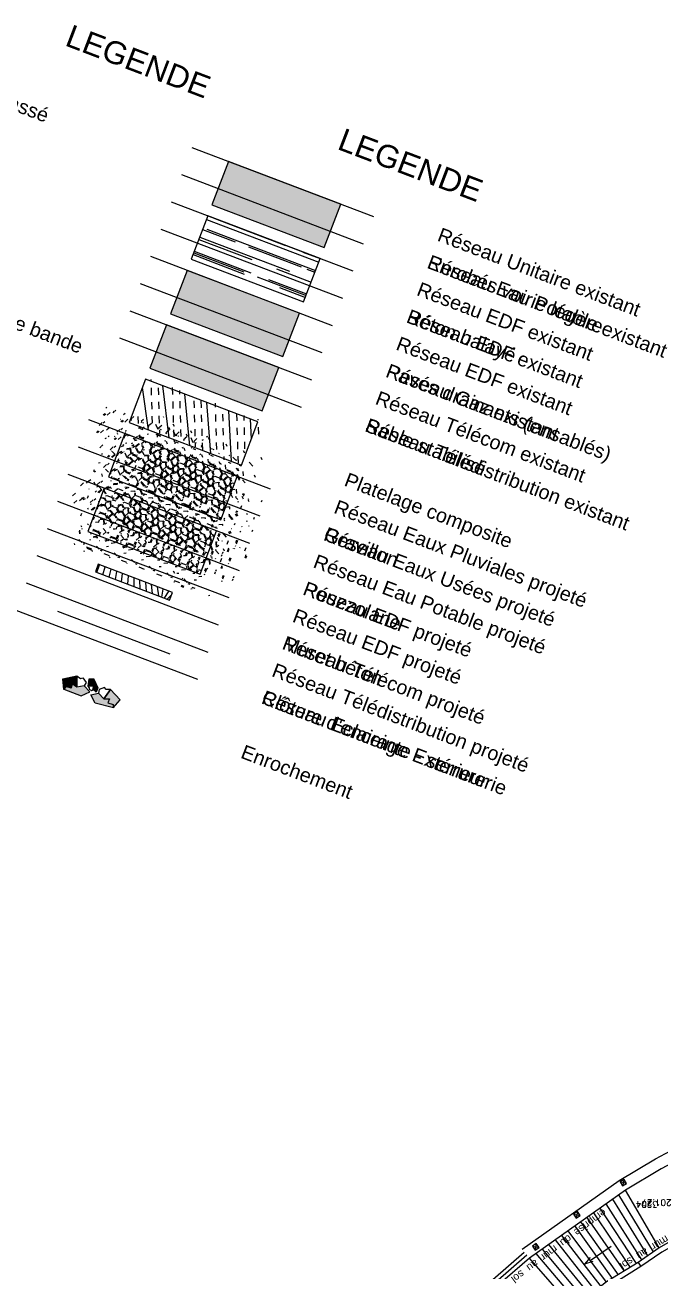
# Model space of a CAD drawing. Extents: x -594 to 29166, y -5797 to 14313.
# Drawn here: x 9280 to 12656, y 7308 to 13929 of the extents above; entities that cross this region are included whole.
import ezdxf
from ezdxf.enums import TextEntityAlignment as Align
from ezdxf.lldxf.tags import DXFTag

# ---------------------------------------------------------------- set-up
doc = ezdxf.new("R2010")
doc.units = 0
doc.linetypes.add('Style de ligne -15', pattern=[2.0832800000000002, 1.25, -0.41656, 0.1388600000000001, -0.2778600000000001])
doc.layers.get('0').update_dxf_attribs({"color": 252})
for name, color, linetype in [('A SITE', 252, 'Continuous'), ('Fond topo - BAT_ANN', 252, 'Continuous'), ('Fond topo - BAT_TXT', 252, 'Continuous'), ('Fond topo - CLO_MUR', 252, 'Continuous'), ('Fond topo - Z_500', 252, 'Continuous'), ('prlm-VRD', 252, 'Continuous'), ('SA - légende prestations', 252, 'Continuous'), ('SA - légende réseaux', 252, 'Continuous')]:
    doc.layers.add(name, color=color, linetype=linetype)
for name, color, linetype, plot in [('Fond topo - N', 252, 'Continuous', False), ('Fond topo - NCACHE', 252, 'Continuous', False), ('Fond topo - ZCACHE', 252, 'Continuous', False)]:
    doc.layers.add(name, color=color, linetype=linetype, plot=plot)
doc.layers.add('Fond topo - P', color=252, linetype='Continuous', lineweight=50)
doc.styles.add('2000_ARIAL', font='arial.ttf', dxfattribs={"height": 0.400000006})
doc.styles.add('Lignes', font='arial.ttf', dxfattribs={"height": 0.35})
doc.styles.add('MENSURA', font='arial.ttf', dxfattribs={"height": 0.5})
doc.styles.add('SIMPLEX', font='simplex_.ttf', dxfattribs={"height": 1.25})
doc.styles.add('TP-C_Autocad_Standard', font='simplex_.ttf', dxfattribs={"height": 1})
tags = doc.linetypes.add('DIVISE2', pattern=[15.874999761581421, 6.349999904632568, -3.174999952316284, 0, -3.174999952316284, 0, -3.174999952316284]).pattern_tags.tags
tags[14:15] = [DXFTag(74, 4), DXFTag(75, 0), DXFTag(340, '0'), DXFTag(46, 0.0), DXFTag(50, 0.0), DXFTag(44, 0.0), DXFTag(45, 0.0)]
tags[12:13] = [DXFTag(74, 4), DXFTag(75, 0), DXFTag(340, '0'), DXFTag(46, 0.0), DXFTag(50, 0.0), DXFTag(44, 0.0), DXFTag(45, 0.0)]
tags[10:11] = [DXFTag(74, 4), DXFTag(75, 0), DXFTag(340, '0'), DXFTag(46, 0.0), DXFTag(50, 0.0), DXFTag(44, 0.0), DXFTag(45, 0.0)]
tags[8:9] = [DXFTag(74, 4), DXFTag(75, 0), DXFTag(340, '0'), DXFTag(46, 0.0), DXFTag(50, 0.0), DXFTag(44, 0.0), DXFTag(45, 0.0)]
tags[6:7] = [DXFTag(74, 4), DXFTag(75, 0), DXFTag(340, '0'), DXFTag(46, 0.0), DXFTag(50, 0.0), DXFTag(44, 0.0), DXFTag(45, 0.0)]
tags[4:5] = [DXFTag(74, 4), DXFTag(75, 0), DXFTag(340, '0'), DXFTag(46, 0.0), DXFTag(50, 0.0), DXFTag(44, 0.0), DXFTag(45, 0.0)]
tags = doc.linetypes.add('Eclairage public', pattern='A,5,-0.25,["ECL",Lignes,S=1,R=0,X=0,Y=-0.18],-1.25', length=6.5).pattern_tags.tags
tags[15:16] = [DXFTag(74, 4), DXFTag(75, 0), DXFTag(340, '0'), DXFTag(46, 0.0), DXFTag(50, 0.0), DXFTag(44, 0.0), DXFTag(45, 0.0)]
tags[4:5] = [DXFTag(74, 4), DXFTag(75, 0), DXFTag(340, '0'), DXFTag(46, 0.0), DXFTag(50, 0.0), DXFTag(44, 0.0), DXFTag(45, 0.0)]
tags = doc.linetypes.add('EP', pattern='A,5,-0.25,["EP",Lignes,S=1,R=0,X=0,Y=-0.18],-1.25', length=6.5).pattern_tags.tags
tags[15:16] = [DXFTag(74, 4), DXFTag(75, 0), DXFTag(340, '0'), DXFTag(46, 0.0), DXFTag(50, 0.0), DXFTag(44, 0.0), DXFTag(45, 0.0)]
tags[4:5] = [DXFTag(74, 4), DXFTag(75, 0), DXFTag(340, '0'), DXFTag(46, 0.0), DXFTag(50, 0.0), DXFTag(44, 0.0), DXFTag(45, 0.0)]
tags = doc.linetypes.add('EU', pattern='A,5,-0.25,["EU",Lignes,S=1,R=0,X=0,Y=-0.18],-1.25', length=6.5).pattern_tags.tags
tags[15:16] = [DXFTag(74, 4), DXFTag(75, 0), DXFTag(340, '0'), DXFTag(46, 0.0), DXFTag(50, 0.0), DXFTag(44, 0.0), DXFTag(45, 0.0)]
tags[4:5] = [DXFTag(74, 4), DXFTag(75, 0), DXFTag(340, '0'), DXFTag(46, 0.0), DXFTag(50, 0.0), DXFTag(44, 0.0), DXFTag(45, 0.0)]
tags = doc.linetypes.add('L16', pattern=[0.37500001490116125, 0.300000011920929, -0.07500000298023224]).pattern_tags.tags
tags[6:7] = [DXFTag(74, 4), DXFTag(75, 0), DXFTag(340, '0'), DXFTag(46, 0.0), DXFTag(50, 0.0), DXFTag(44, 0.0), DXFTag(45, 0.0)]
tags[4:5] = [DXFTag(74, 4), DXFTag(75, 0), DXFTag(340, '0'), DXFTag(46, 0.0), DXFTag(50, 0.0), DXFTag(44, 0.0), DXFTag(45, 0.0)]
tags = doc.linetypes.add('Texte-BT', pattern='A,5,-0.25,["BT",Lignes,S=1,R=0,X=0,Y=-0.18],-1.25', length=6.5).pattern_tags.tags
tags[15:16] = [DXFTag(74, 4), DXFTag(75, 0), DXFTag(340, '0'), DXFTag(46, 0.0), DXFTag(50, 0.0), DXFTag(44, 0.0), DXFTag(45, 0.0)]
tags[4:5] = [DXFTag(74, 4), DXFTag(75, 0), DXFTag(340, '0'), DXFTag(46, 0.0), DXFTag(50, 0.0), DXFTag(44, 0.0), DXFTag(45, 0.0)]
tags = doc.linetypes.add('Texte-GAZ', pattern='A,5,-0.25,["GAZ",Lignes,S=1,R=0,X=0,Y=-0.18],-1.25', length=6.5).pattern_tags.tags
tags[15:16] = [DXFTag(74, 4), DXFTag(75, 0), DXFTag(340, '0'), DXFTag(46, 0.0), DXFTag(50, 0.0), DXFTag(44, 0.0), DXFTag(45, 0.0)]
tags[4:5] = [DXFTag(74, 4), DXFTag(75, 0), DXFTag(340, '0'), DXFTag(46, 0.0), DXFTag(50, 0.0), DXFTag(44, 0.0), DXFTag(45, 0.0)]
tags = doc.linetypes.add('Texte-HT', pattern='A,5,-0.25,["HT",Lignes,S=1,R=0,X=0,Y=-0.18],-1.25', length=6.5).pattern_tags.tags
tags[15:16] = [DXFTag(74, 4), DXFTag(75, 0), DXFTag(340, '0'), DXFTag(46, 0.0), DXFTag(50, 0.0), DXFTag(44, 0.0), DXFTag(45, 0.0)]
tags[4:5] = [DXFTag(74, 4), DXFTag(75, 0), DXFTag(340, '0'), DXFTag(46, 0.0), DXFTag(50, 0.0), DXFTag(44, 0.0), DXFTag(45, 0.0)]
tags = doc.linetypes.add('Texte-MT', pattern='A,5,-0.25,["MT",Lignes,S=1,R=0,X=0,Y=-0.18],-1.25', length=6.5).pattern_tags.tags
tags[15:16] = [DXFTag(74, 4), DXFTag(75, 0), DXFTag(340, '0'), DXFTag(46, 0.0), DXFTag(50, 0.0), DXFTag(44, 0.0), DXFTag(45, 0.0)]
tags[4:5] = [DXFTag(74, 4), DXFTag(75, 0), DXFTag(340, '0'), DXFTag(46, 0.0), DXFTag(50, 0.0), DXFTag(44, 0.0), DXFTag(45, 0.0)]
tags = doc.linetypes.add('Texte-Telecom', pattern='A,5,-0.25,["TEL",Lignes,S=1,R=0,X=0,Y=-0.18],-1.25', length=6.5).pattern_tags.tags
tags[15:16] = [DXFTag(74, 4), DXFTag(75, 0), DXFTag(340, '0'), DXFTag(46, 0.0), DXFTag(50, 0.0), DXFTag(44, 0.0), DXFTag(45, 0.0)]
tags[4:5] = [DXFTag(74, 4), DXFTag(75, 0), DXFTag(340, '0'), DXFTag(46, 0.0), DXFTag(50, 0.0), DXFTag(44, 0.0), DXFTag(45, 0.0)]
tags = doc.linetypes.add('UNITAIRE', pattern='A,0.25,-0.2000000029802322,0,-0.2000000029802322,0.25,-0.300000011920929,["UNI",TP-C_Autocad_Standard,S=0.1500000059604645,R=0,X=-0.1,Y=-0.05],-0.449999988079071', length=1.650000095367432).pattern_tags.tags
tags[23:24] = [DXFTag(74, 4), DXFTag(75, 0), DXFTag(340, '0'), DXFTag(46, 0.0), DXFTag(50, 0.0), DXFTag(44, 0.0), DXFTag(45, 0.0)]
tags[12:13] = [DXFTag(74, 4), DXFTag(75, 0), DXFTag(340, '0'), DXFTag(46, 0.0), DXFTag(50, 0.0), DXFTag(44, 0.0), DXFTag(45, 0.0)]
tags[10:11] = [DXFTag(74, 4), DXFTag(75, 0), DXFTag(340, '0'), DXFTag(46, 0.0), DXFTag(50, 0.0), DXFTag(44, 0.0), DXFTag(45, 0.0)]
tags[8:9] = [DXFTag(74, 4), DXFTag(75, 0), DXFTag(340, '0'), DXFTag(46, 0.0), DXFTag(50, 0.0), DXFTag(44, 0.0), DXFTag(45, 0.0)]
tags[6:7] = [DXFTag(74, 4), DXFTag(75, 0), DXFTag(340, '0'), DXFTag(46, 0.0), DXFTag(50, 0.0), DXFTag(44, 0.0), DXFTag(45, 0.0)]
tags[4:5] = [DXFTag(74, 4), DXFTag(75, 0), DXFTag(340, '0'), DXFTag(46, 0.0), DXFTag(50, 0.0), DXFTag(44, 0.0), DXFTag(45, 0.0)]
pattern_1 = [(339.1715360744705, (1440286549.293254, -845790662.1958134), (129.0220477621816, 57.90778178494955), [5, -5, 10, -80]), (339.1715360744705, (1440286513.685144, -845790643.2997148), (129.0220477621816, 57.90778178494955), [25, -75]), (339.1715360744705, (1440286510.789755, -845790636.8486123), (129.0220477621816, 57.90778178494955), [25, -75]), (339.1715360744705, (1440286561.73825, -845790629.4830933), (129.0220477621816, 57.90778178494955), [5, -95]), (339.1715360744705, (1440286518.561507, -845790602.3580357), (129.0220477621816, 57.90778178494955), [15, -85]), (339.1715360744705, (1440286520.339363, -845790597.6847897), (129.0220477621816, 57.90778178494955), [15, -85]), (339.1715360744705, (1440286578.196168, -845790614.3458241), (129.0220477621816, 57.90778178494955), [30, -70]), (339.1715360744705, (1440286575.300779, -845790607.8947213), (129.0220477621816, 57.90778178494955), [30, -70]), (339.1715360744705, (1440286555.490263, -845790589.6589468), (129.0220477621816, 57.90778178494955), [10, -90]), (339.1715360744705, (1440286561.941366, -845790586.7635578), (129.0220477621816, 57.90778178494955), [5, -95]), (339.1715360744705, (1440286523.437867, -845790561.4163561), (129.0220477621816, 57.90778178494955), [5, -5, 5, -85]), (69.17153607447052, (1440286516.326441, -845790580.1093392), (-57.90778178494954, 129.0220477621816), [15, -85]), (69.17153607447052, (1440286508.554691, -845790614.5999157), (-57.90778178494954, 129.0220477621816), [5, -10, 5, -10, 20, -50]), (69.17153607447052, (1440286539.235461, -845790562.0766809), (-57.90778178494954, 129.0220477621816), [5, -95]), (69.17153607447052, (1440286537.254489, -845790609.4694622), (-57.90778178494954, 129.0220477621816), [5, -95]), (69.17153607447052, (1440286550.817018, -845790587.8810899), (-57.90778178494954, 129.0220477621816), [5, -95]), (69.17153607447052, (1440286540.607087, -845790642.8425066), (-57.90778178494954, 129.0220477621816), [10, -90]), (69.17153607447052, (1440286543.502475, -845790649.2936088), (-57.90778178494954, 129.0220477621816), [15, -85]), (69.17153607447052, (1440286569.510001, -845790594.9925165), (-57.90778178494954, 129.0220477621816), [10, -5, 10, -75]), (69.17153607447052, (1440286563.516107, -845790624.8098476), (-57.90778178494954, 129.0220477621816), [20, -80]), (69.17153607447052, (1440286568.189353, -845790626.5877044), (-57.90778178494954, 129.0220477621816), [10, -90]), (69.17153607447052, (1440286565.090847, -845790662.8561381), (-57.90778178494954, 129.0220477621816), [20, -80]), (69.17153607447052, (1440286569.764093, -845790664.6339947), (-57.90778178494954, 129.0220477621816), [15, -85]), (24.17153607447053, (1440286534.155984, -845790645.7378957), (35.5571329792354, 93.46491474890783), [7.071066999999999, -134.35028923]), (24.17153607447053, (1440286557.065005, -845790627.7052369), (35.5571329792354, 93.46491474890783), [7.071066999999999, -134.35028923]), (24.17153607447053, (1440286571.745066, -845790617.2412131), (35.5571329792354, 93.46491474890783), [7.071066999999999, -134.35028923]), (24.17153607447053, (1440286509.875338, -845790583.0047281), (35.5571329792354, 93.46491474890783), [7.071066999999999, -134.35028923]), (24.17153607447053, (1440286526.333256, -845790567.8674583), (35.5571329792354, 93.46491474890783), [7.071066999999999, -134.35028923]), (24.17153607447053, (1440286548.836045, -845790635.2738718), (35.5571329792354, 93.46491474890783), [14.1421, -127.2792562]), (24.17153607447053, (1440286581.294673, -845790578.0773904), (35.5571329792354, 93.46491474890783), [14.1421, -127.2792562]), (114.1715360744705, (1440286542.842151, -845790665.0912027), (-93.46491474890783, 35.5571329792354), [14.1421, -127.2792562]), (114.1715360744705, (1440286549.293254, -845790662.1958134), (-93.46491474890783, 35.5571329792354), [14.1421, -127.2792562]), (114.1715360744705, (1440286572.202274, -845790644.1631548), (-93.46491474890783, 35.5571329792354), [14.1421, -127.2792562]), (114.1715360744705, (1440286570.627533, -845790606.1168647), (-93.46491474890783, 35.5571329792354), [14.1421, -127.2792562]), (114.1715360744705, (1440286575.300779, -845790607.8947213), (-93.46491474890783, 35.5571329792354), [14.1421, -127.2792562]), (114.1715360744705, (1440286545.940656, -845790628.822769), (-93.46491474890783, 35.5571329792354), [21.2132, -120.2081562]), (114.1715360744705, (1440286576.87552, -845790645.9410114), (-93.46491474890783, 35.5571329792354), [21.2132, -120.2081562]), (114.1715360744705, (1440286544.1628, -845790633.496015), (-93.46491474890783, 35.5571329792354), [28.28427, -113.1370862]), (114.1715360744705, (1440286523.437867, -845790561.4163561), (-93.46491474890783, 35.5571329792354), [28.28427, -113.1370862]), (114.1715360744705, (1440286521.660011, -845790566.089602), (-93.46491474890783, 35.5571329792354), [28.28427, -113.1370862]), (114.1715360744705, (1440286506.776834, -845790619.2731615), (-93.46491474890783, 35.5571329792354), [7.071067, -134.35028923]), (114.1715360744705, (1440286515.666117, -845790595.9069328), (-93.46491474890783, 35.5571329792354), [7.071067, -134.35028923]), (5.736587274470518, (1440286553.9665, -845790663.9736702), (93.46491469329806, -35.55713301097249), [11.180339, -212.426458]), (5.736587274470518, (1440286545.940656, -845790628.822769), (93.46491469329806, -35.55713301097249), [11.180339, -212.426458]), (5.736587274470518, (1440286575.097663, -845790650.6142573), (93.46491469329806, -35.55713301097249), [22.36068, -201.2461177]), (5.736587274470518, (1440286576.87552, -845790645.9410114), (93.46491469329806, -35.55713301097249), [22.36068, -201.2461177]), (42.60648489447053, (1440286566.614612, -845790588.541414), (35.55713289184205, 93.46491488216407), [11.18, -111.8, 22.35999999999999, -78.26679773999999]), (42.60648489447053, (1440286505.659301, -845790608.1488137), (35.55713289184205, 93.46491488216407), [11.180339, -212.4264579999999]), (42.60648489447053, (1440286505.456186, -845790650.8683497), (35.55713289184205, 93.46491488216407), [11.180339, -212.4264579999999]), (42.60648489447053, (1440286510.332547, -845790609.9266704), (35.55713289184205, 93.46491488216407), [11.180339, -212.4264579999999]), (42.60648489447053, (1440286573.065715, -845790585.6460251), (35.55713289184205, 93.46491488216407), [11.180339, -212.4264579999999]), (42.60648489447053, (1440286566.614612, -845790588.541414), (35.55713289184205, 93.46491488216407), [11.180339, -212.4264579999999]), (42.60648489447053, (1440286539.032346, -845790604.7962162), (35.55713289184205, 93.46491488216407), [22.36068, -201.2461176999999]), (42.60648489447053, (1440286534.3591, -845790603.0183597), (35.55713289184205, 93.46491488216407), [22.36068, -201.2461176999999]), (95.73658727447041, (1440286520.339363, -845790597.6847897), (35.55713301097249, 93.46491469329806), [11.180339, -212.426458]), (95.73658727447041, (1440286509.011899, -845790641.5218582), (35.55713301097249, 93.46491469329806), [22.36068, -201.2461177]), (95.73658727447041, (1440286510.789755, -845790636.8486123), (35.55713301097249, 93.46491469329806), [22.36068, -201.2461177]), (132.6064848944705, (1440286552.594875, -845790583.2078444), (-93.46491488216405, 35.55713289184207), [22.36068, -201.2461177]), (132.6064848944705, (1440286561.941366, -845790586.7635578), (-93.46491488216405, 35.55713289184207), [33.54101959999999, -190.0657781])]

# ---------------------------------------------------------------- blocks, each defined once
blk = doc.blocks.new('A 90.ESC01')
at = {"ltscale": 2}
for p, q in [((1.338104, 0), (0, 0)), ((1.257547, 0.126415), (1.7, 0)), ((1.257547, -0.126415), (1.7, 0))]:
    blk.add_line(p, q, dxfattribs=at)
blk = doc.blocks.new('A 90.PTOPO')
at = {"layer": 'Fond topo - NCACHE', "style": 'SIMPLEX'}
blk.add_attdef('MAT', text='', height=0.34, dxfattribs=at).set_placement((0.09999999986030161, -0.09999999962747097), align=Align.TOP_LEFT)
at = {"layer": 'Fond topo - ZCACHE', "style": 'SIMPLEX'}
blk.add_attdef('ALT', (0.09999999986030161, 0.09999999962747097), '', height=0.34, dxfattribs=at)
blk = doc.blocks.new('A$C380262B1')
at = {"layer": 'SA - légende prestations'}
for points in [[(2179.760374082252, 9709.499236382544), (2776.680983183905, 9482.410969771445), (2864.297715947032, 9712.718921341002), (2267.377106845379, 9939.807187952101)], [(1959.701148653403, 9131.055053137243), (2556.621757755056, 8903.966786526144), (2644.238490518183, 9134.274738002568), (2047.317881416529, 9361.363004520535)], [(1849.671535985544, 8841.832961514592), (2446.592145087197, 8614.744694996625), (2534.208877803758, 8845.05264647305), (1937.288268702105, 9072.14091308415)], [(1430.923119513318, 7140.68031348288), (1403.020079666749, 7150.553182698785), (1392.208075849339, 7134.864390827714), (1387.078836373985, 7190.939973667263), (1461.651384457946, 7206.42919819802), (1460.736476257443, 7146.092681586741), (1436.567864380777, 7163.906155992298)], [(1460.736476257443, 7146.092681586741), (1436.567864380777, 7163.906155992298), (1430.923119513318, 7140.68031348288), (1403.020079666749, 7150.553182698785), (1392.125117778778, 7135.771332494914), (1484.839489636943, 7100.001130718737), (1529.895316390321, 7122.719292063265), (1501.006827550009, 7153.453841805457)], [(1551.411436218768, 7169.044919405132), (1545.50761221908, 7182.453863695263), (1552.85267168656, 7188.370230421423), (1524.983196007088, 7188.831435050814), (1520.091122528538, 7151.448912732302), (1549.840692011639, 7154.128567222505), (1540.155121823773, 7165.400899387895)], [(1549.840692011639, 7154.128567222505), (1540.155121823773, 7165.400899387895), (1551.411436218768, 7169.044919405132), (1545.50761221908, 7182.453863695263), (1552.401923341677, 7188.37768966332), (1573.482484556735, 7143.932836130261), (1563.932098867372, 7120.853436551987), (1547.694127866998, 7133.97846315056)], [(1605.731496727094, 7085.025452636181), (1635.752815520391, 7085.428063385188), (1626.813082909212, 7063.260878250002), (1655.244884639978, 7055.033738166093), (1655.491126468405, 7036.672293394803), (1559.292660420761, 7061.598528269677), (1535.90101362206, 7106.308406777679), (1577.284935256466, 7114.464899152516)], [(1626.813082909212, 7063.260878250002), (1655.244884639978, 7055.033738166093), (1654.895436437801, 7035.98339697346), (1691.726555209607, 7078.577396273612), (1640.131394518539, 7134.603465069084), (1605.731496727094, 7085.025452636181), (1635.752815520391, 7085.428063385188)]]:
    blk.add_hatch(color=250, dxfattribs=at).paths.add_polyline_path(points)
h = blk.add_hatch(dxfattribs=at)
h.set_pattern_fill('BETON_BALAYE', color=256, scale=100, angle=-20.82846392552948, style=0, pattern_type=2)
h.set_pattern_definition([(339.1715360744705, (-355966725.0913794, -417896002.4038396), (241.1799454904603, 15.23922219861032), [1500, -200, 500, -100]), (339.1715360744705, (-355966583.0044762, -417896002.9623691), (-46.17392789870626, 159.8654696374582), [300, -33, 600, -75]), (339.1715360744705, (-355966648.135359, -417895940.7372285), (509.8408359249137, -122.2755986425143), [800, -140, 400, -100])])
h.paths.add_polyline_path([(2069.730761321262, 9420.277144573629), (2666.651370422915, 9193.188878055662), (2754.268103232607, 9423.49682962522), (2157.347494130954, 9650.585096143186)])
h = blk.add_hatch(dxfattribs=at)
h.set_pattern_fill('PASSERELLE', color=256, scale=300, angle=-88.32846392552948, style=0, pattern_type=2)
h.set_pattern_definition([(271.6715360744705, (-355966725.0913794, -417896002.4038396), (112.4521283973989, 3.281587861831254), []), (271.6715360744705, (-355966687.6073366, -417896001.309977), (112.4521283973989, 3.281587861831254), [37.50000000000001, -37.50000000000001]), (271.6715360744705, (-355966650.1232938, -417896000.2161144), (112.4521283973989, 3.281587861831254), [37.50000000000001, -37.50000000000001])])
h.paths.add_polyline_path([(1739.64192327112, 8552.610869891942), (2336.562532372773, 8325.522603373975), (2424.179265135899, 8555.830554943532), (1827.258656034246, 8782.918821461499)])
h = blk.add_hatch(dxfattribs=at)
h.set_pattern_fill('GRANULATS3', color=256, scale=100, angle=-20.82846392552948, style=0, pattern_type=2)
h.set_pattern_definition(pattern_1)
h.paths.add_polyline_path([(1629.612310556695, 8263.388778455555), (2226.532919658348, 8036.300511844455), (2314.149652468041, 8266.608463320881), (1717.229043366387, 8493.696729838848)])
h = blk.add_hatch(dxfattribs=at)
h.set_pattern_fill('GRANULATS3', color=256, scale=100, angle=-20.82846392552948, style=0, pattern_type=2)
h.set_pattern_definition(pattern_1)
h.paths.add_polyline_path([(1519.582697888836, 7974.166686832904), (2116.503306990489, 7747.078420221805), (2204.12003970705, 7977.38637169823), (1607.199430605397, 8204.474638216197)])
h = blk.add_hatch(dxfattribs=at)
h.set_pattern_fill('_USER', color=256, scale=25, angle=-153.5985292331466, style=0, pattern_type=0)
h.set_pattern_definition([(206.4014707668533, (-355966725.0913794, -417896002.4038396), (11.11645429280522, -22.39250865704806), [])])
h.paths.add_polyline_path([(1560.76141227968, 7759.240087307989), (1898.733607726172, 7630.664328951388), (1954.794685496017, 7609.336847905069), (1969.513602554798, 7648.963811993598), (1575.671093212441, 7799.420848768204)])
at = {"layer": 'Fond topo - BAT_ANN', "ltscale": 2, "flags": 128}
for points in [[(4526.05143119581, 4146.946949418634), (4342.855986906216, 4450.015787221491)], [(4556.784951733425, 4168.18716339767), (4376.843392569572, 4474.072924628854)], [(4240.893770148978, 4377.844375092536), (4433.64699636586, 4083.814917039126)], [(4464.646744541824, 4104.509615153074), (4274.881175812334, 4401.901512499899)], [(4308.86858147569, 4425.958650000393), (4495.338606322184, 4125.72103831917)], [(4138.931553298607, 4305.672962963581), (4338.693491462618, 4024.597925785929)], [(4172.918958915398, 4329.730100277811), (4370.359755726531, 4044.346337392926)], [(4206.906364439055, 4353.787237592041), (4402.010849444196, 4064.085287973285)], [(4070.956742111593, 4257.558688335121), (4275.442382832989, 3984.894642792642)], [(4109.56018329598, 4280.960701685399), (4307.006116909906, 4004.836349282414)], [(3968.994525214657, 4185.387276113033), (4187.127045774832, 3916.129048075527)], [(4002.981930784881, 4209.444413427263), (4216.564549645409, 3939.052169024944)], [(4036.969336448237, 4233.501550927758), (4246.002053515986, 3961.975289788097)], [(4098.747674236074, 3847.307621501386), (3866.990749305114, 4113.186447322369)], [(3901.019713981077, 4137.273001112044), (4128.252038126811, 3870.282806456089)], [(3935.007119551301, 4161.330138612539), (4157.689541997388, 3893.205927312374)]]:
    blk.add_lwpolyline(points, dxfattribs=at)
at = {"layer": 'Fond topo - CLO_MUR', "ltscale": 2, "flags": 128}
for points in [[(11946.63422587328, 7061.579361185431), (11946.68468819, 7058.146476186811), (11958.40659285896, 7016.703787911682), (11595.09133487009, 6903.213489800691), (11119.63964817114, 6748.396131955086), (10691.56444715336, 6616.619698330759), (10021.10785124823, 6403.898425213992), (9618.969832686707, 6277.377098705619), (8328.99903175421, 5863.35803316906), (7830.090687749907, 5704.936772026121), (7195.798829058185, 5500.561899784951), (6760.825190041214, 5361.899873428046), (6003.153103170916, 5117.67301140353), (5798.926352476701, 5045.339962281286), (5763.726715324447, 5043.867090716957), (5344.751029880717, 4911.186677962542), (5135.522418888286, 4837.955181114376), (4748.130107484758, 4683.849306218326), (4567.097202828154, 4588.07363556698), (4376.843392662704, 4474.072924535722), (3866.990749305114, 4113.186447322369)], [(4383.615845488384, 4509.976928960532), (4349.32115948759, 4518.571956921369)], [(4370.76601642184, 4531.421786081046), (4362.170988461003, 4497.127100080252)], [(5120.272560650483, 4434.868682175875), (4974.083882989362, 4374.383511021733), (4753.161119995639, 4247.933014761657), (4571.121445344761, 4145.27461733669), (4459.287155792117, 4067.984928656369), (4292.569068493322, 3964.012531656772), (4134.276541881263, 3840.166414435953), (4115.132713271305, 3825.846012122929), (3981.502366019413, 3721.733794733882)], [(4101.407491182908, 4346.040947921574), (4136.258800840005, 4340.092316735536)], [(4121.807461604476, 4360.492287017405), (4115.858830371872, 4325.64097745344)], [(3883.140764432028, 4176.240108720958), (3917.992073995993, 4170.291477255523)], [(3903.540734807029, 4190.691447816789), (3897.592103481293, 4155.840138159692)], [(3866.990749305114, 4113.186447322369), (3699.855436664075, 3968.229941464961), (3458.100501773879, 3734.857796691358), (3143.170524900779, 3449.988838098943), (2740.061723440886, 3158.737016003579), (2391.053774440661, 2977.955618128181), (1948.536601709202, 2800.777389481664), (1571.393799362704, 2706.117342505604), (1188.824325194582, 2632.748567312956), (886.208677245304, 2609.188013337553), (457.1977743878961, 2604.606162756681), (104.9965850077569, 2600.803714804351)], [(3839.507819805294, 4143.611578084528), (3672.166371857747, 3998.487342894077), (3430.103490641341, 3764.817929640412), (3117.335284454748, 3481.904394179583), (2718.509713700041, 3193.74726684764), (2373.964801663533, 3015.277661941946), (1935.868617938831, 2839.86954074353), (1562.535089114681, 2746.165593154728), (1183.3549129311, 2673.446813970804), (884.3964747618884, 2650.170997064561), (765.2916068676859, 2648.898953478783)], [(4444.459800748155, 4090.558235906065), (4459.287155792117, 4067.984928656369)]]:
    blk.add_lwpolyline(points, dxfattribs=at)
blk.add_lwpolyline([(11343.29228000715, 6113.533906918018), (11255.84951904602, 6400.407557189464, 0.4408759077093375), (11209.58770718426, 6422.43868401274), (10863.88522386551, 6312.200517579912), (10121.76772756502, 6074.19121172279), (9079.686832241714, 5740.619827248155), (8579.803016455844, 5581.796329468488), (7940.663035074249, 5377.342447079717), (6874.063527910039, 5036.190587654709), (6307.745935814455, 4854.44377809763), (5603.550239698961, 4629.962216969579), (5448.698277072981, 4574.623246304691), (5238.333492539823, 4512.935848534107), (4962.167990067974, 4398.673116508871), (4739.823423745111, 4271.408816799521), (4556.784951733425, 4168.18716339767), (4444.459800748155, 4090.558235906065), (4277.062816964462, 3986.162450537086), (4117.869460908696, 3861.611535400152), (4098.747674236074, 3847.307621501386), (3964.908347278833, 3743.032586574554)], format="xyb", dxfattribs=at)
at = {"layer": 'Fond topo - CLO_MUR', "linetype": 'L16', "ltscale": 2, "flags": 128}
for points in [[(3827.946748491377, 4159.9315546453), (4344.018271425739, 4525.516625121236), (4537.136222748086, 4641.233538836241), (4722.518783295527, 4739.310400187969), (5114.163439022377, 4895.107870921493), (5325.462823873386, 4969.064153358339), (5750.517623918131, 5103.669688198715)], [(3853.559070406482, 4128.673215955496), (3686.010904237628, 3983.358642272651), (3665.313507663086, 3963.378922455013)]]:
    blk.add_lwpolyline(points, dxfattribs=at)
at = {"layer": 'Fond topo - CLO_MUR', "ltscale": 2, "flags": 128}
for points in [[(4362.170988461003, 4497.127100080252), (4383.615845488384, 4509.976928960532), (4370.76601642184, 4531.421786081046), (4349.32115948759, 4518.571956921369)], [(4115.858830371872, 4325.64097745344), (4136.258800840005, 4340.092316735536), (4121.807461604476, 4360.492287017405), (4101.407491182908, 4346.040947921574)], [(3897.592103481293, 4155.840138159692), (3917.992073995993, 4170.291477255523), (3903.540734807029, 4190.691447816789), (3883.140764432028, 4176.240108720958)]]:
    blk.add_lwpolyline(points, close=True, dxfattribs=at)
at = {"layer": 'SA - légende prestations', "elevation": 1e-07, "flags": 128}
for points in [[(2179.760374082252, 9709.499236382544), (2776.680983183905, 9482.410969771445), (2864.297715947032, 9712.718921341002), (2267.377106845379, 9939.807187952101)], [(2069.730761321262, 9420.277144573629), (2666.651370422915, 9193.188878055662), (2754.268103232607, 9423.49682962522), (2157.347494130954, 9650.585096143186)], [(1959.701148653403, 9131.055053137243), (2556.621757755056, 8903.966786526144), (2644.238490518183, 9134.274738002568), (2047.317881416529, 9361.363004520535)], [(1849.671535985544, 8841.832961514592), (2446.592145087197, 8614.744694996625), (2534.208877803758, 8845.05264647305), (1937.288268702105, 9072.14091308415)], [(1739.64192327112, 8552.610869891942), (2336.562532372773, 8325.522603373975), (2424.179265135899, 8555.830554943532), (1827.258656034246, 8782.918821461499)], [(1629.612310556695, 8263.388778455555), (2226.532919658348, 8036.300511844455), (2314.149652468041, 8266.608463320881), (1717.229043366387, 8493.696729838848)], [(1519.582697888836, 7974.166686832904), (2116.503306990489, 7747.078420221805), (2204.12003970705, 7977.38637169823), (1607.199430605397, 8204.474638216197)]]:
    blk.add_lwpolyline(points, close=True, dxfattribs=at)
at = {"layer": 'SA - légende prestations', "ltscale": 2, "elevation": 1e-07, "flags": 128}
blk.add_lwpolyline([(1560.76141227968, 7759.240087307989), (1898.733607726172, 7630.664328951388), (1954.794685496017, 7609.336847905069), (1969.513602554798, 7648.963811993598), (1575.671093212441, 7799.420848768204)], close=True, dxfattribs=at)
at = {"layer": 'SA - légende prestations', "linetype": 'DIVISE2', "ltscale": 0.1000000014901161, "elevation": 1e-07, "flags": 128}
blk.add_lwpolyline([(1358.050755923614, 7550.503443460911), (1954.971365025267, 7323.415176849811)], dxfattribs=at)
at = {"layer": 'SA - légende prestations', "ltscale": 0.5, "elevation": 1e-07, "flags": 128}
for points in [[(1430.923119513318, 7140.68031348288), (1403.020079666749, 7150.553182698785), (1392.208075849339, 7134.864390827714), (1387.078836373985, 7190.939973667263), (1461.651384457946, 7206.42919819802), (1460.736476257443, 7146.092681586741), (1436.567864380777, 7163.906155992298)], [(1460.736476257443, 7146.092681586741), (1436.567864380777, 7163.906155992298), (1430.923119513318, 7140.68031348288), (1403.020079666749, 7150.553182698785), (1392.125117778778, 7135.771332494914), (1484.839489636943, 7100.001130718737), (1529.895316390321, 7122.719292063265), (1501.006827550009, 7153.453841805457)], [(1501.006827550009, 7153.453841805457), (1460.736476257443, 7146.092681586741), (1461.651384457946, 7206.42919819802), (1480.467251501977, 7192.560964263975), (1493.767184531316, 7195.832018740474), (1510.449009900913, 7171.18920655921)], [(1605.731496727094, 7085.025452636181), (1635.752815520391, 7085.428063385188), (1626.813082909212, 7063.260878250002), (1655.244884639978, 7055.033738166093), (1655.491126468405, 7036.672293394803), (1559.292660420761, 7061.598528269677), (1535.90101362206, 7106.308406777679), (1577.284935256466, 7114.464899152516)], [(1577.284935256466, 7114.464899152516), (1605.731496727094, 7085.025452636181), (1640.131394518539, 7134.603465069084), (1616.759049380198, 7134.290022682398), (1607.853328855708, 7144.695605710148), (1579.939902294427, 7134.380950964986)], [(1626.813082909212, 7063.260878250002), (1655.244884639978, 7055.033738166093), (1654.895436437801, 7035.98339697346), (1691.726555209607, 7078.577396273612), (1640.131394518539, 7134.603465069084), (1605.731496727094, 7085.025452636181), (1635.752815520391, 7085.428063385188)]]:
    blk.add_lwpolyline(points, close=True, dxfattribs=at)
at = {"layer": 'SA - légende prestations', "ltscale": 0.2475000023841858, "elevation": 1e-07, "flags": 128}
for points in [[(1551.411436218768, 7169.044919405132), (1545.50761221908, 7182.453863695263), (1552.85267168656, 7188.370230421423), (1524.983196007088, 7188.831435050814), (1520.091122528538, 7151.448912732302), (1549.840692011639, 7154.128567222505), (1540.155121823773, 7165.400899387895)], [(1547.694127866998, 7133.97846315056), (1549.840692011639, 7154.128567222505), (1520.091122528538, 7151.448912732302), (1527.631580503657, 7142.673120927065), (1526.508044917136, 7135.987208783626), (1539.288254547864, 7128.662695549428)], [(1549.840692011639, 7154.128567222505), (1540.155121823773, 7165.400899387895), (1551.411436218768, 7169.044919405132), (1545.50761221908, 7182.453863695263), (1552.401923341677, 7188.37768966332), (1573.482484556735, 7143.932836130261), (1563.932098867372, 7120.853436551987), (1547.694127866998, 7133.97846315056)]]:
    blk.add_lwpolyline(points, close=True, dxfattribs=at)
at = {"layer": 'SA - légende réseaux', "linetype": 'UNITAIRE', "ltscale": 3.5, "elevation": 1e-07, "flags": 128}
blk.add_lwpolyline([(2073.284958070144, 10014.5409911871), (3038.710911106318, 9647.26115046069)], dxfattribs=at)
at = {"layer": 'SA - légende réseaux', "ltscale": 1.5, "elevation": 1e-07, "flags": 128}
for points in [[(2018.270151643082, 9869.929945282638), (2983.696104772389, 9502.650104742497)], [(1688.181313686073, 9002.263671159744), (2653.607266815379, 8634.983830340207)], [(1413.10728196986, 8279.208442568779), (2378.533235238865, 7911.928601935505)], [(1193.048056634143, 7700.764258764683), (2158.474009716883, 7333.48441813141)]]:
    blk.add_lwpolyline(points, dxfattribs=at)
at = {"layer": 'SA - légende réseaux', "linetype": 'Texte-HT', "ltscale": 1.5, "elevation": 1e-07, "flags": 128}
for points in [[(1963.255345402285, 9725.31889937818), (2928.681298485026, 9358.039058931172)], [(1358.092475496233, 8134.597396198659), (2323.518428532407, 7767.317555472254)]]:
    blk.add_lwpolyline(points, dxfattribs=at)
at = {"layer": 'SA - légende réseaux', "linetype": 'Texte-BT', "ltscale": 1.5, "elevation": 1e-07, "flags": 128}
for points in [[(1908.240539068356, 9580.707853659987), (2873.66649210453, 9213.428013026714)], [(1303.077669208869, 7989.986350387334), (2268.503622338176, 7622.706509754061)]]:
    blk.add_lwpolyline(points, dxfattribs=at)
at = {"layer": 'SA - légende réseaux', "linetype": 'Texte-MT', "ltscale": 1.5, "elevation": 1e-07, "flags": 128}
blk.add_lwpolyline([(1853.225732687861, 9436.096807848662), (2818.651685770601, 9068.816967308521)], dxfattribs=at)
at = {"layer": 'SA - légende réseaux', "linetype": 'Texte-GAZ', "ltscale": 1.5, "elevation": 1e-07, "flags": 128}
blk.add_lwpolyline([(1798.210926260799, 9291.485762223601), (2763.636879390106, 8924.205921497196)], dxfattribs=at)
at = {"layer": 'SA - légende réseaux', "linetype": 'Texte-Telecom', "ltscale": 1.5, "elevation": 1e-07, "flags": 128}
for points in [[(1743.196119880304, 9146.874716319144), (2708.622073056176, 8779.594875592738)], [(1248.06286287494, 7845.375304482876), (2213.48881595768, 7478.095463849603)]]:
    blk.add_lwpolyline(points, dxfattribs=at)
at = {"layer": 'SA - légende réseaux', "linetype": 'EP', "ltscale": 1.5, "elevation": 1e-07, "flags": 128}
blk.add_lwpolyline([(1523.136894637719, 8568.430533725768), (2488.562847767025, 8201.150692999363)], dxfattribs=at)
at = {"layer": 'SA - légende réseaux', "linetype": 'EU', "ltscale": 1.5, "elevation": 1e-07, "flags": 128}
blk.add_lwpolyline([(1468.122088350356, 8423.819487914443), (2433.548041479662, 8056.539647094904)], dxfattribs=at)
at = {"layer": 'SA - légende réseaux', "linetype": 'Eclairage public', "ltscale": 1.5, "elevation": 1e-07, "flags": 128}
blk.add_lwpolyline([(1138.033250393346, 7556.153213139622), (2103.459203382954, 7188.873372413217)], dxfattribs=at)
at = {"layer": 'Fond topo - BAT_ANN', "ltscale": 2, "xscale": 100, "yscale": 100, "zscale": 100, "rotation": 214.0133388505977}
blk.add_blockref('A 90.ESC01', (4300.693262834102, 4175.881130900234), dxfattribs=at)
at = {"layer": 'Fond topo - P', "ltscale": 2}
ref = blk.add_blockref('A 90.PTOPO', (4558.881750376895, 4371.164317708462), dxfattribs=dict(at, xscale=100, yscale=100, zscale=100, rotation=179.9607580423414))
ref.add_attrib('MAT', '3204', dxfattribs={"layer": 'Fond topo - N', "color": 0, "ltscale": 2, "height": 34, "rotation": 179.9607580121729, "style": 'SIMPLEX'}).set_placement((4548.888601688668, 4381.171164382249), align=Align.TOP_LEFT)
ref.add_attrib('ALT', '201.27', (4622.206764901057, 4425.155228935182), dxfattribs={"layer": 'Fond topo - Z_500', "color": 0, "ltscale": 2, "height": 34, "rotation": 179.9607580121729, "style": 'SIMPLEX'})
at = {"layer": 'Fond topo - BAT_TXT', "style": '2000_ARIAL'}
for rotation, p in [(216.7829959391036, (4257.872265903279, 4377.574834041297)), (211.4343303613109, (4867.42645916529, 4404.471103660762))]:
    blk.add_text('emprise  du  mur  au  sol', height=40, rotation=rotation, dxfattribs=at).set_placement(p)
at = {"layer": 'SA - légende prestations', "style": 'MENSURA'}
for s, height, p in [('LEGENDE', 120, (1392.509356513619, 10558.04274342954)), ('Espace boisé classé', 75, (402.0774210337549, 10484.7829092294)), ('Massif couvre sol et plante bande', 75, (16.97377650998533, 9472.505588456988)), ('Enrobés voirie légère', 75, (3317.299969540909, 9375.736203230917)), ('Béton balayé', 75, (3207.270356779918, 9086.514111608267)), ('Pavés drainants (ensablés)', 75, (3097.240744112059, 8797.292019985616)), ('Sable stabilisé', 75, (2987.211131444201, 8508.06992854923)), ('Platelage composite', 75, (2877.18151868321, 8218.84783692658)), ('Gravillon', 75, (2767.151906015351, 7929.625745303928)), ('Pouzzolane', 75, (2657.122293347493, 7640.403653867542)), ('Muret béton', 75, (2547.092680633068, 7351.181562244891)), ("Clôture d'enceinte - serrurerie", 75, (2437.063067918643, 7061.959470622241)), ('Enrochement', 75, (2327.033455250785, 6772.737379185854))]:
    blk.add_text(s, height=height, rotation=339.1715360725753, dxfattribs=at).set_placement(p)
at = {"layer": 'SA - légende réseaux', "style": 'MENSURA'}
for s, height, p in [('LEGENDE', 120, (2839.83315336518, 10007.43308579549)), ('Réseau Unitaire existant', 75, (3372.314775874838, 9520.347249135375)), ('Réseau Eau Potable existant', 75, (3317.299969540909, 9375.736203230917)), ('Réseau EDF existant', 75, (3262.28516320698, 9231.125157512724)), ('Réseau EDF existant', 75, (3207.270356779918, 9086.514111608267)), ('Réseau EDF existant', 75, (3152.255550445989, 8941.903065890074)), ('Réseau Gaz existant', 75, (3097.240744112059, 8797.292019985616)), ('Réseau Télécom existant', 75, (3042.225937684998, 8652.680974081159)), ('Réseau Télédistribution existant', 75, (2987.211131537333, 8508.06992892176)), ('Réseau Eaux Pluviales projeté', 75, (2822.166712535545, 8074.236791580915)), ('Réseau Eaux Usées projeté', 75, (2767.151906108484, 7929.625745676457)), ('Réseau Eau Potable projeté', 75, (2712.137100007385, 7785.014700517057)), ('Réseau EDF projeté', 75, (2657.122293394059, 7640.403654053806)), ('Réseau EDF projeté', 75, (2602.107487106696, 7495.792608335613)), ('Réseau Télécom projeté', 75, (2547.092680679634, 7351.181562431156)), ('Réseau Télédistribution projeté', 75, (2492.077874345705, 7206.570516712963)), ('Réseau Eclairage Extérieur', 75, (2437.063068058342, 7061.95947099477))]:
    blk.add_text(s, height=height, rotation=339.1715360725753, dxfattribs=at).set_placement(p)

msp = doc.modelspace()

# ---------------------------------------------------------------- linework, layer by layer
at = {"layer": 'A SITE', "linetype": 'Style de ligne -15', "lineweight": 50, "ltscale": 25.4}
msp.add_open_spline([(4176.460323989, 5442.268083721201), (4369.671814654253, 5480.305082514233), (4562.883305319505, 5518.342081307264), (4903.035870079556, 5519.770962749722), (5243.188434839607, 5521.199844192178), (5979.862232432676, 5524.644192387673), (6716.536030025745, 5528.088540583168), (7278.196035443951, 5527.680984529125), (7839.856040862154, 5527.273428475082), (8021.33605249903, 5527.04436151977), (8202.816064135908, 5526.815294564457), (8808.175518535207, 5525.355672830381), (9413.534972934507, 5523.896051096305), (10716.35055125782, 5525.292875773189), (12019.16612958114, 5526.689700450073), (12242.59736941556, 5526.219074095052), (12466.02860924998, 5525.748447740031), (12816.58825669966, 5520.962446153984), (13167.14790414932, 5516.176444567938), (13202.67334411069, 5616.323253230989), (13238.19878407206, 5716.470061894041), (13267.88797985007, 5802.201202280354), (13297.57717562809, 5887.932342666667), (13327.26637146807, 5973.663483182873), (13356.95556730804, 6059.39462369908), (13408.40586833479, 6207.963585019167), (13459.85616936153, 6356.532546339254), (13477.00626972637, 6406.055533505653), (13494.1563700912, 6455.578520672052), (13528.56424594086, 6560.211756405557), (13562.97212179051, 6664.844992139062), (13573.34426940263, 6696.386357049848), (13583.71641701474, 6727.927721960633), (13599.14459516289, 6774.844311820367), (13614.57277331104, 6821.7609016801), (13678.89845151418, 7117.445058481407), (13743.22412971732, 7413.129215282714), (13957.44417426001, 7453.649993311512), (14171.6642188027, 7494.17077134031), (14164.33110006091, 7534.454284825461), (14156.99798131911, 7574.737798310613), (14190.69856097776, 7584.1885789299), (14224.3991406364, 7593.639359549188), (14227.54598275065, 7586.876309721521), (14230.6928248649, 7580.113259893854), (14293.31613396937, 7599.075882379029), (14355.93944307384, 7618.038504864206), (14360.33627129155, 7603.518153668139), (14364.73309950925, 7588.997802472074), (14537.19463817218, 7591.452871283189), (14709.72105367121, 7640.318572682433), (14664.80085229129, 7789.364483691123), (14619.88065091136, 7938.410394699813), (15047.10136485209, 8062.384212492531), (15474.32207879282, 8186.35803028525), (15686.72011032906, 8247.99634733282), (15899.1181418653, 8309.634664380394), (15904.18095425764, 8311.16615035549), (15909.24376664999, 8312.697636330588), (15908.24632720474, 8315.994988719141), (15907.24888775948, 8319.292341107695), (17672.66370066847, 8849.18489157519), (19438.07851357746, 9379.077442042686), (19648.94625719312, 9442.84166650947), (19859.81400080878, 9506.605890976254), (20255.34999765514, 9309.740046358256), (20650.88599450151, 9112.87420174026), (20960.83037043088, 8222.925854629979), (21270.77474636025, 7332.977507519699), (21180.20482578994, 7304.155253916865), (21089.63490521962, 7275.333000314032), (21163.08192130905, 7017.583632131451), (21236.52893739848, 6759.834263948869), (21251.59096196499, 6763.900398713808), (21266.65298653151, 6767.966533478745), (21275.66331628615, 6734.589920389879), (21284.67364604079, 6701.213307301014), (21269.90174220742, 6697.225493309333), (21255.12983837404, 6693.237679317652), (21270.02909754186, 6638.046934804524), (21284.92835670968, 6582.856190291396), (21291.18791271421, 6584.546016145794), (21297.44746871873, 6586.235842000193), (21305.99505503359, 6495.045994312171), (21402.88127022713, 6506.77370062368), (21487.34614140726, 6527.117243858374), (21571.8110125874, 6547.460787093069), (21569.54090915693, 6559.077459708715), (21567.27080572647, 6570.694132324361), (21604.9826147757, 6578.638180696444), (21642.69442382495, 6586.582229068526), (21649.99092684802, 6549.24424479024), (21657.28742987109, 6511.906260511954), (21652.49321263043, 6510.896351562153), (21647.69899538977, 6509.88644261235), (21807.59759874861, 5746.171790918018), (21967.49620210746, 4982.457139223686), (21977.29087856582, 4938.619647976331), (21987.08555502418, 4894.782156728977), (22015.77968985148, 4743.897667099305), (22044.47382467878, 4593.013177469635), (22063.49845796792, 4473.15386370534), (22082.52309125707, 4353.294549941044), (22101.17758034708, 4237.725041504161), (22119.8320694371, 4122.155533067276), (22124.34521501322, 4087.383801149612), (22128.85836058934, 4052.612069231947), (22138.67043277023, 3933.294823616047), (22148.48250495112, 3813.977578000148), (22152.89930715496, 3687.239417307076), (22157.31610935879, 3560.501256614004), (22156.076484195, 3368.858372212821), (22154.83685903121, 3177.215487811639), (22152.19921093334, 3078.786779554529), (22149.56156283546, 2980.358071297419), (22145.45597761818, 2863.604543402881), (22141.35039240089, 2746.851015508344), (22132.84957172425, 2586.184714510545), (22124.3487510476, 2425.518413512747), (22087.73229281092, 1950.645502867765), (22051.11583457425, 1475.772592222784), (21993.93267188069, 847.2728484507301), (21936.74950918714, 218.7731046786765), (21915.72911809816, 183.1543716948916), (21894.70872700917, 147.5356387111067), (21213.22959377029, 141.5663173796755), (20531.75046053142, 135.5969960482442), (20529.70391122794, 160.0584829811443), (20527.65736192447, 184.5199699140445), (20322.85211202239, 176.690893984845), (20118.04686212031, 168.8618180556456), (19882.16605612223, 159.8448189737624), (19646.28525012414, 150.8278198918793), (19256.88795437214, 145.1817412266304), (18867.49065862014, 139.5356625613815), (18773.40076004949, -158.0539794890239), (18679.31086147885, -455.6436215394293), (18604.52972435834, -1398.2892427307), (18529.74858723784, -2340.934863921971), (18635.05281645298, -2777.584667182492), (18740.3570456681, -3214.234470443014), (18588.75649128179, -3295.852804806581), (18437.15593689547, -3377.471139170148), (18384.51067286626, -3407.386502780186), (18331.86540883705, -3437.301866390224), (18280.61346701965, -3484.555506740129), (18229.36152520225, -3531.809147090034), (18125.26721579346, -3688.348619902795), (18021.17290638468, -3844.888092715555), (17973.14358509049, -3961.195121001385), (17925.1142637963, -4077.502149287216), (17903.6595444782, -4188.267269896076), (17882.2048251601, -4299.032390504935), (17853.8311819437, -4428.724102620885), (17825.4575387273, -4558.415814736834), (17795.32097892486, -4816.051617467339), (17765.18441912243, -5073.687420197844), (17828.42555699479, -5320.211674328882), (17891.66669486716, -5566.73592845992), (16164.83861855822, -5333.520038808841), (14438.01054224929, -5100.304149157763), (14043.04613360993, -5030.62411782032), (13648.08172497056, -4960.944086482877), (13506.14388269963, -4936.078551666066), (13364.20604042869, -4911.213016849256), (13220.84792956359, -4883.357134984888), (13077.48981869849, -4855.501253120519), (12791.93663099906, -4799.706438058725), (12506.38344329963, -4743.911622996931), (12128.34885504419, -4679.679125337937), (11750.31426678875, -4615.446627678944), (11530.96657057306, -4571.296341279807), (11311.61887435737, -4527.14605488067), (10549.50275420606, -4375.436976027418), (9787.386634054754, -4223.727897174167), (9847.497623255429, -3981.593318758593), (9907.608612456102, -3739.45874034302), (9806.224612371345, -3461.390401503092), (9704.840612286585, -3183.322062663164), (9715.186505392605, -3083.78428544866), (9725.532398498623, -2984.246508234157), (9824.047302511954, -2441.958219058206), (9922.562206525283, -1899.669929882255), (9651.720328772337, -1701.166952330637), (9380.878451019391, -1502.663974779018), (9447.608481402609, -1104.824686992503), (9514.338511785827, -706.9853992059885), (9834.997575414756, -611.0330797781556), (10155.65663904368, -515.0807603503229), (10247.11430860766, 11.58272047775972), (10338.57197817164, 538.2462013058423), (10143.19891171326, 564.034399210519), (9947.825845254876, 589.8225971151958), (9948.480143309253, 594.7796016490087), (9949.134441363629, 599.7366061828216), (9614.749591614567, 638.6852105942904), (9280.364741865505, 677.6338150057593), (8737.858740855809, 744.5739853015723), (8195.352739846112, 811.5141555973853), (7103.907474774716, 948.2615167649813), (6012.462209703319, 1085.008877932577), (5516.206690876444, 1145.917004896744), (5019.951172049568, 1206.825131860911), (4567.056891918675, 1262.264872866837), (4114.162611787784, 1317.704613872763), (4102.179930818145, 1307.408669484968), (4090.197249848507, 1297.112725097174), (3869.943570597327, 1322.109522471705), (3649.689891346147, 1347.106319846236), (3455.220307945352, 1370.40469088167), (3260.750724544557, 1393.703061917104), (3258.524318804017, 1373.559348491966), (3256.297913063478, 1353.415635066829), (2884.9618248586, 1399.247563906887), (2513.625736653723, 1445.079492746946), (2816.188598448748, 2481.82475935111), (3118.751460243772, 3518.570025955275), (3122.582998515823, 3517.421165562354), (3126.414536787875, 3516.272305169434), (3182.802811835182, 3704.331784302535), (3239.191086882488, 3892.391263435636), (3244.935288008489, 3911.548615905299), (3250.679489134491, 3930.705968374963), (3342.692954312362, 4248.16559893286), (3434.706419490234, 4565.625229490758), (3504.836904109278, 4748.284544670305), (3574.967388728322, 4930.943859849853), (3700.502833669992, 5086.55402693077), (3826.038278611662, 5242.164194011688), (4001.249301300331, 5342.216138866444), (4176.460323989, 5442.268083721201)], degree=2, knots=[0, 0, 0, 1, 1, 2, 2, 3, 3, 4, 4, 5, 5, 6, 6, 7, 7, 8, 8, 9, 9, 10, 10, 11, 11, 12, 12, 13, 13, 14, 14, 15, 15, 16, 16, 17, 17, 18, 18, 19, 19, 20, 20, 21, 21, 22, 22, 23, 23, 24, 24, 25, 25, 26, 26, 27, 27, 28, 28, 29, 29, 30, 30, 31, 31, 32, 32, 33, 33, 34, 34, 35, 35, 36, 36, 37, 37, 38, 38, 39, 39, 40, 40, 41, 41, 42, 42, 43, 43, 44, 44, 45, 45, 46, 46, 47, 47, 48, 48, 49, 49, 50, 50, 51, 51, 52, 52, 53, 53, 54, 54, 55, 55, 56, 56, 57, 57, 58, 58, 59, 59, 60, 60, 61, 61, 62, 62, 63, 63, 64, 64, 65, 65, 66, 66, 67, 67, 68, 68, 69, 69, 70, 70, 71, 71, 72, 72, 73, 73, 74, 74, 75, 75, 76, 76, 77, 77, 78, 78, 79, 79, 80, 80, 81, 81, 82, 82, 83, 83, 84, 84, 85, 85, 86, 86, 87, 87, 88, 88, 89, 89, 90, 90, 91, 91, 92, 92, 93, 93, 94, 94, 95, 95, 96, 96, 97, 97, 98, 98, 99, 99, 100, 100, 101, 101, 102, 102, 103, 103, 104, 104, 105, 105, 106, 106, 107, 107, 108, 108, 109, 109, 110, 110, 111, 111, 112, 112, 113, 113, 114, 114, 115, 115, 115], dxfattribs=at)

# ---------------------------------------------------------------- block references
at = {"layer": 'prlm-VRD'}
msp.add_blockref('A$C380262B1', (8094.782763188872, 3263.943246462347), dxfattribs=at)

doc.saveas('drawing.dxf')
